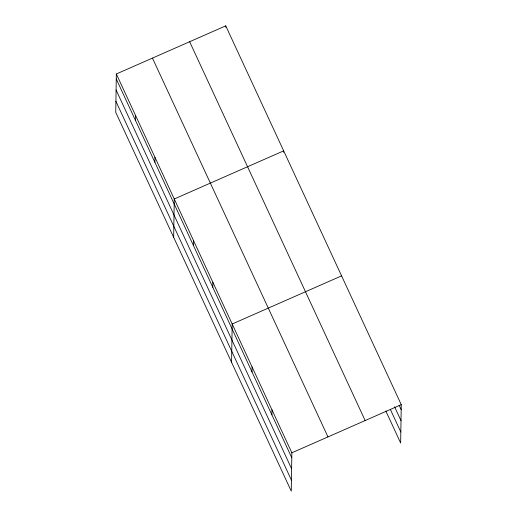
<?xml version="1.0" encoding="UTF-8"?>
<svg xmlns="http://www.w3.org/2000/svg" width="517" height="517" viewBox="0 0 517 517"><rect width="100%" height="100%" fill="white"/><g stroke="black" fill="none" stroke-linecap="round" stroke-linejoin="round"><path stroke-width="0.78" d="M116.344 73.983L115.743 112.338L291.258 491.15L291.859 452.795L116.344 73.983L225.742 25.85L401.257 404.662L400.656 443.017L385.824 410.996M135.57 120.629L135.648 115.653M154.88 162.299L154.958 157.323M173.66 237.348L174.261 198.993L283.665 150.861L283.639 152.282M193.494 245.64L193.571 240.663M212.797 287.31L212.875 282.334M225.722 27.272L225.742 25.85M231.584 362.352L232.185 323.997L341.582 275.865M251.999 371.91L252.076 366.934M271.89 414.841L271.968 409.865M291.859 452.795L401.257 404.662M399.156 405.27L401.179 409.638M394.6 406.827L401.011 420.651M390.38 409.445L400.83 431.999M189.642 41.735L365.157 420.547M152.444 58.098L327.959 436.91M116.267 78.959L291.782 457.771M116.092 89.977L291.607 468.79M115.911 101.326L291.433 480.138"/></g></svg>
